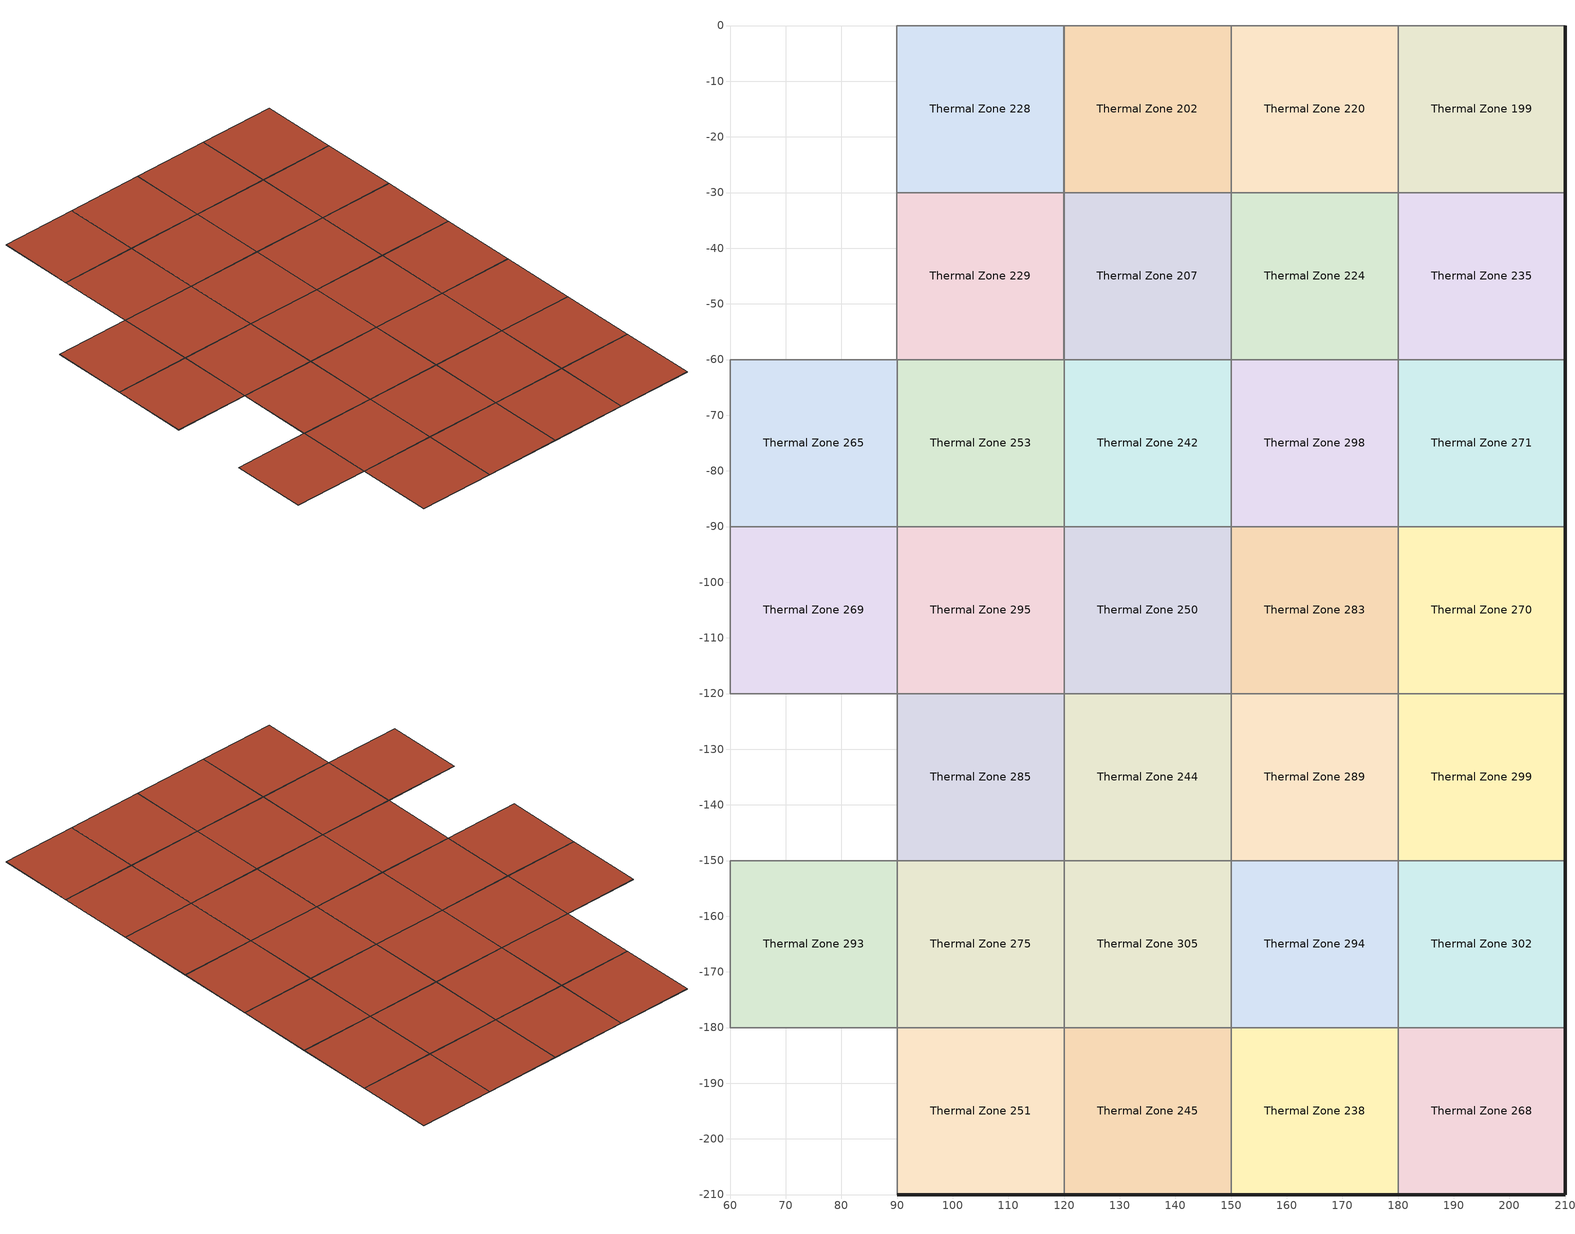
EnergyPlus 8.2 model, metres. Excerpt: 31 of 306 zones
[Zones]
Thermal Zone 199
 floor ground (ASHRAE 90.1-2004 ExtWall Mass ClimateZone 6): 180,0 210,0 210,-30 180,-30 z-0.1
 wall outside (ASHRAE 90.1-2004 ExtWall Mass ClimateZone 6): 210,-30 210,0 z-0.1:0
 wall to Thermal Zone 234 (ASHRAE 90.1-2004 ExtWall Mass ClimateZone 6 Reversed): 210,0 180,0 z-0.1:0
 wall to Thermal Zone 235 (ASHRAE 90.1-2004 ExtWall Mass ClimateZone 6): 180,-30 210,-30 z-0.1:0
 wall to Thermal Zone 220 (ASHRAE 90.1-2004 ExtWall Mass ClimateZone 6 Reversed): 180,0 180,-30 z-0.1:0
 roof outside (ASHRAE 90.1-2004 ExtWall Mass ClimateZone 6): 180,-30 210,-30 210,0 180,0 z0
Thermal Zone 202
 floor ground (ASHRAE 90.1-2004 ExtWall Mass ClimateZone 6): 120,0 150,0 150,-30 120,-30 z-0.1
 wall to Thermal Zone 203 (ASHRAE 90.1-2004 ExtWall Mass ClimateZone 6 Reversed): 150,0 120,0 z-0.1:0
 wall to Thermal Zone 220 (ASHRAE 90.1-2004 ExtWall Mass ClimateZone 6): 150,-30 150,0 z-0.1:0
 wall to Thermal Zone 207 (ASHRAE 90.1-2004 ExtWall Mass ClimateZone 6): 120,-30 150,-30 z-0.1:0
 wall to Thermal Zone 228 (ASHRAE 90.1-2004 ExtWall Mass ClimateZone 6 Reversed): 120,0 120,-30 z-0.1:0
 roof outside (ASHRAE 90.1-2004 ExtWall Mass ClimateZone 6): 120,-30 150,-30 150,0 120,0 z0
Thermal Zone 207
 floor ground (ASHRAE 90.1-2004 ExtWall Mass ClimateZone 6): 120,-30 150,-30 150,-60 120,-60 z-0.1
 wall to Thermal Zone 224 (ASHRAE 90.1-2004 ExtWall Mass ClimateZone 6): 150,-60 150,-30 z-0.1:0
 wall to Thermal Zone 242 (ASHRAE 90.1-2004 ExtWall Mass ClimateZone 6): 120,-60 150,-60 z-0.1:0
 wall to Thermal Zone 229 (ASHRAE 90.1-2004 ExtWall Mass ClimateZone 6 Reversed): 120,-30 120,-60 z-0.1:0
 roof outside (ASHRAE 90.1-2004 ExtWall Mass ClimateZone 6): 120,-60 150,-60 150,-30 120,-30 z0
Thermal Zone 220
 floor ground (ASHRAE 90.1-2004 ExtWall Mass ClimateZone 6): 150,0 180,0 180,-30 150,-30 z-0.1
 wall to Thermal Zone 222 (ASHRAE 90.1-2004 ExtWall Mass ClimateZone 6 Reversed): 180,0 150,0 z-0.1:0
 wall to Thermal Zone 224 (ASHRAE 90.1-2004 ExtWall Mass ClimateZone 6): 150,-30 180,-30 z-0.1:0
 roof outside (ASHRAE 90.1-2004 ExtWall Mass ClimateZone 6): 150,-30 180,-30 180,0 150,0 z0
Thermal Zone 224
 floor ground (ASHRAE 90.1-2004 ExtWall Mass ClimateZone 6): 150,-30 180,-30 180,-60 150,-60 z-0.1
 wall to Thermal Zone 235 (ASHRAE 90.1-2004 ExtWall Mass ClimateZone 6): 180,-60 180,-30 z-0.1:0
 wall to Thermal Zone 298 (ASHRAE 90.1-2004 ExtWall Mass ClimateZone 6): 150,-60 180,-60 z-0.1:0
 roof outside (ASHRAE 90.1-2004 ExtWall Mass ClimateZone 6): 150,-60 180,-60 180,-30 150,-30 z0
Thermal Zone 228
 floor ground (ASHRAE 90.1-2004 ExtWall Mass ClimateZone 6): 90,0 120,0 120,-30 90,-30 z-0.1
 wall to Thermal Zone 208 (ASHRAE 90.1-2004 ExtWall Mass ClimateZone 6 Reversed): 120,0 90,0 z-0.1:0
 wall to Thermal Zone 229 (ASHRAE 90.1-2004 ExtWall Mass ClimateZone 6): 90,-30 120,-30 z-0.1:0
 wall to Thermal Zone 195 (ASHRAE 90.1-2004 ExtWall Mass ClimateZone 6 Reversed): 90,0 90,-30 z-0.1:0
 roof outside (ASHRAE 90.1-2004 ExtWall Mass ClimateZone 6): 90,-30 120,-30 120,0 90,0 z0
Thermal Zone 229
 floor ground (ASHRAE 90.1-2004 ExtWall Mass ClimateZone 6): 90,-30 120,-30 120,-60 90,-60 z-0.1
 wall to Thermal Zone 253 (ASHRAE 90.1-2004 ExtWall Mass ClimateZone 6): 90,-60 120,-60 z-0.1:0
 wall to Thermal Zone 216 (ASHRAE 90.1-2004 ExtWall Mass ClimateZone 6 Reversed): 90,-30 90,-60 z-0.1:0
 roof outside (ASHRAE 90.1-2004 ExtWall Mass ClimateZone 6): 90,-60 120,-60 120,-30 90,-30 z0
Thermal Zone 235
 floor ground (ASHRAE 90.1-2004 ExtWall Mass ClimateZone 6): 180,-30 210,-30 210,-60 180,-60 z-0.1
 wall outside (ASHRAE 90.1-2004 ExtWall Mass ClimateZone 6): 210,-60 210,-30 z-0.1:0
 wall to Thermal Zone 271 (ASHRAE 90.1-2004 ExtWall Mass ClimateZone 6): 180,-60 210,-60 z-0.1:0
 roof outside (ASHRAE 90.1-2004 ExtWall Mass ClimateZone 6): 180,-60 210,-60 210,-30 180,-30 z0
Thermal Zone 238
 floor ground (ASHRAE 90.1-2004 ExtWall Mass ClimateZone 6): 150,-180 180,-180 180,-210 150,-210 z-0.1
 wall outside (ASHRAE 90.1-2004 ExtWall Mass ClimateZone 6): 150,-210 180,-210 z-0.1:0
 wall to Thermal Zone 294 (ASHRAE 90.1-2004 ExtWall Mass ClimateZone 6 Reversed): 180,-180 150,-180 z-0.1:0
 wall to Thermal Zone 268 (ASHRAE 90.1-2004 ExtWall Mass ClimateZone 6): 180,-210 180,-180 z-0.1:0
 wall to Thermal Zone 245 (ASHRAE 90.1-2004 ExtWall Mass ClimateZone 6 Reversed): 150,-180 150,-210 z-0.1:0
 roof outside (ASHRAE 90.1-2004 ExtWall Mass ClimateZone 6): 150,-210 180,-210 180,-180 150,-180 z0
Thermal Zone 242
 floor ground (ASHRAE 90.1-2004 ExtWall Mass ClimateZone 6): 120,-60 150,-60 150,-90 120,-90 z-0.1
 wall to Thermal Zone 298 (ASHRAE 90.1-2004 ExtWall Mass ClimateZone 6): 150,-90 150,-60 z-0.1:0
 wall to Thermal Zone 250 (ASHRAE 90.1-2004 ExtWall Mass ClimateZone 6): 120,-90 150,-90 z-0.1:0
 wall to Thermal Zone 253 (ASHRAE 90.1-2004 ExtWall Mass ClimateZone 6 Reversed): 120,-60 120,-90 z-0.1:0
 roof outside (ASHRAE 90.1-2004 ExtWall Mass ClimateZone 6): 120,-90 150,-90 150,-60 120,-60 z0
Thermal Zone 244
 floor ground (ASHRAE 90.1-2004 ExtWall Mass ClimateZone 6): 120,-120 150,-120 150,-150 120,-150 z-0.1
 wall to Thermal Zone 250 (ASHRAE 90.1-2004 ExtWall Mass ClimateZone 6 Reversed): 150,-120 120,-120 z-0.1:0
 wall to Thermal Zone 289 (ASHRAE 90.1-2004 ExtWall Mass ClimateZone 6): 150,-150 150,-120 z-0.1:0
 wall to Thermal Zone 305 (ASHRAE 90.1-2004 ExtWall Mass ClimateZone 6): 120,-150 150,-150 z-0.1:0
 wall to Thermal Zone 285 (ASHRAE 90.1-2004 ExtWall Mass ClimateZone 6 Reversed): 120,-120 120,-150 z-0.1:0
 roof outside (ASHRAE 90.1-2004 ExtWall Mass ClimateZone 6): 120,-150 150,-150 150,-120 120,-120 z0
Thermal Zone 245
 floor ground (ASHRAE 90.1-2004 ExtWall Mass ClimateZone 6): 120,-180 150,-180 150,-210 120,-210 z-0.1
 wall outside (ASHRAE 90.1-2004 ExtWall Mass ClimateZone 6): 120,-210 150,-210 z-0.1:0
 wall to Thermal Zone 305 (ASHRAE 90.1-2004 ExtWall Mass ClimateZone 6 Reversed): 150,-180 120,-180 z-0.1:0
 wall to Thermal Zone 251 (ASHRAE 90.1-2004 ExtWall Mass ClimateZone 6 Reversed): 120,-180 120,-210 z-0.1:0
 roof outside (ASHRAE 90.1-2004 ExtWall Mass ClimateZone 6): 120,-210 150,-210 150,-180 120,-180 z0
Thermal Zone 250
 floor ground (ASHRAE 90.1-2004 ExtWall Mass ClimateZone 6): 120,-90 150,-90 150,-120 120,-120 z-0.1
 wall to Thermal Zone 283 (ASHRAE 90.1-2004 ExtWall Mass ClimateZone 6): 150,-120 150,-90 z-0.1:0
 wall to Thermal Zone 295 (ASHRAE 90.1-2004 ExtWall Mass ClimateZone 6 Reversed): 120,-90 120,-120 z-0.1:0
 roof outside (ASHRAE 90.1-2004 ExtWall Mass ClimateZone 6): 120,-120 150,-120 150,-90 120,-90 z0
Thermal Zone 251
 floor ground (ASHRAE 90.1-2004 ExtWall Mass ClimateZone 6): 90,-180 120,-180 120,-210 90,-210 z-0.1
 wall outside (ASHRAE 90.1-2004 ExtWall Mass ClimateZone 6): 90,-210 120,-210 z-0.1:0
 wall to Thermal Zone 275 (ASHRAE 90.1-2004 ExtWall Mass ClimateZone 6 Reversed): 120,-180 90,-180 z-0.1:0
 wall to Thermal Zone 241 (ASHRAE 90.1-2004 ExtWall Mass ClimateZone 6 Reversed): 90,-180 90,-210 z-0.1:0
 roof outside (ASHRAE 90.1-2004 ExtWall Mass ClimateZone 6): 90,-210 120,-210 120,-180 90,-180 z0
Thermal Zone 253
 floor ground (ASHRAE 90.1-2004 ExtWall Mass ClimateZone 6): 90,-60 120,-60 120,-90 90,-90 z-0.1
 wall to Thermal Zone 295 (ASHRAE 90.1-2004 ExtWall Mass ClimateZone 6): 90,-90 120,-90 z-0.1:0
 wall to Thermal Zone 265 (ASHRAE 90.1-2004 ExtWall Mass ClimateZone 6 Reversed): 90,-60 90,-90 z-0.1:0
 roof outside (ASHRAE 90.1-2004 ExtWall Mass ClimateZone 6): 90,-90 120,-90 120,-60 90,-60 z0
Thermal Zone 265
 floor ground (ASHRAE 90.1-2004 ExtWall Mass ClimateZone 6): 60,-60 90,-60 90,-90 60,-90 z-0.1
 wall to Thermal Zone 216 (ASHRAE 90.1-2004 ExtWall Mass ClimateZone 6 Reversed): 90,-60 60,-60 z-0.1:0
 wall to Thermal Zone 269 (ASHRAE 90.1-2004 ExtWall Mass ClimateZone 6): 60,-90 90,-90 z-0.1:0
 wall to Thermal Zone 259 (ASHRAE 90.1-2004 ExtWall Mass ClimateZone 6 Reversed): 60,-60 60,-90 z-0.1:0
 roof outside (ASHRAE 90.1-2004 ExtWall Mass ClimateZone 6): 60,-90 90,-90 90,-60 60,-60 z0
Thermal Zone 268
 floor ground (ASHRAE 90.1-2004 ExtWall Mass ClimateZone 6): 180,-180 210,-180 210,-210 180,-210 z-0.1
 wall outside (ASHRAE 90.1-2004 ExtWall Mass ClimateZone 6): 180,-210 210,-210 210,-180 z-0.1:0
 wall to Thermal Zone 302 (ASHRAE 90.1-2004 ExtWall Mass ClimateZone 6 Reversed): 210,-180 180,-180 z-0.1:0
 roof outside (ASHRAE 90.1-2004 ExtWall Mass ClimateZone 6): 180,-210 210,-210 210,-180 180,-180 z0
Thermal Zone 269
 floor ground (ASHRAE 90.1-2004 ExtWall Mass ClimateZone 6): 60,-90 90,-90 90,-120 60,-120 z-0.1
 wall to Thermal Zone 295 (ASHRAE 90.1-2004 ExtWall Mass ClimateZone 6): 90,-120 90,-90 z-0.1:0
 wall to Thermal Zone 237 (ASHRAE 90.1-2004 ExtWall Mass ClimateZone 6): 60,-120 90,-120 z-0.1:0
 wall to Thermal Zone 248 (ASHRAE 90.1-2004 ExtWall Mass ClimateZone 6 Reversed): 60,-90 60,-120 z-0.1:0
 roof outside (ASHRAE 90.1-2004 ExtWall Mass ClimateZone 6): 60,-120 90,-120 90,-90 60,-90 z0
Thermal Zone 270
 floor ground (ASHRAE 90.1-2004 ExtWall Mass ClimateZone 6): 180,-90 210,-90 210,-120 180,-120 z-0.1
 wall outside (ASHRAE 90.1-2004 ExtWall Mass ClimateZone 6): 210,-120 210,-90 z-0.1:0
 wall to Thermal Zone 271 (ASHRAE 90.1-2004 ExtWall Mass ClimateZone 6 Reversed): 210,-90 180,-90 z-0.1:0
 wall to Thermal Zone 299 (ASHRAE 90.1-2004 ExtWall Mass ClimateZone 6): 180,-120 210,-120 z-0.1:0
 wall to Thermal Zone 283 (ASHRAE 90.1-2004 ExtWall Mass ClimateZone 6 Reversed): 180,-90 180,-120 z-0.1:0
 roof outside (ASHRAE 90.1-2004 ExtWall Mass ClimateZone 6): 180,-120 210,-120 210,-90 180,-90 z0
Thermal Zone 271
 floor ground (ASHRAE 90.1-2004 ExtWall Mass ClimateZone 6): 180,-60 210,-60 210,-90 180,-90 z-0.1
 wall outside (ASHRAE 90.1-2004 ExtWall Mass ClimateZone 6): 210,-90 210,-60 z-0.1:0
 wall to Thermal Zone 298 (ASHRAE 90.1-2004 ExtWall Mass ClimateZone 6 Reversed): 180,-60 180,-90 z-0.1:0
 roof outside (ASHRAE 90.1-2004 ExtWall Mass ClimateZone 6): 180,-90 210,-90 210,-60 180,-60 z0
Thermal Zone 275
 floor ground (ASHRAE 90.1-2004 ExtWall Mass ClimateZone 6): 90,-150 120,-150 120,-180 90,-180 z-0.1
 wall to Thermal Zone 285 (ASHRAE 90.1-2004 ExtWall Mass ClimateZone 6 Reversed): 120,-150 90,-150 z-0.1:0
 wall to Thermal Zone 305 (ASHRAE 90.1-2004 ExtWall Mass ClimateZone 6): 120,-180 120,-150 z-0.1:0
 wall to Thermal Zone 293 (ASHRAE 90.1-2004 ExtWall Mass ClimateZone 6 Reversed): 90,-150 90,-180 z-0.1:0
 roof outside (ASHRAE 90.1-2004 ExtWall Mass ClimateZone 6): 90,-180 120,-180 120,-150 90,-150 z0
Thermal Zone 283
 floor ground (ASHRAE 90.1-2004 ExtWall Mass ClimateZone 6): 150,-90 180,-90 180,-120 150,-120 z-0.1
 wall to Thermal Zone 298 (ASHRAE 90.1-2004 ExtWall Mass ClimateZone 6 Reversed): 180,-90 150,-90 z-0.1:0
 wall to Thermal Zone 289 (ASHRAE 90.1-2004 ExtWall Mass ClimateZone 6): 150,-120 180,-120 z-0.1:0
 roof outside (ASHRAE 90.1-2004 ExtWall Mass ClimateZone 6): 150,-120 180,-120 180,-90 150,-90 z0
Thermal Zone 285
 floor ground (ASHRAE 90.1-2004 ExtWall Mass ClimateZone 6): 90,-120 120,-120 120,-150 90,-150 z-0.1
 wall to Thermal Zone 295 (ASHRAE 90.1-2004 ExtWall Mass ClimateZone 6 Reversed): 120,-120 90,-120 z-0.1:0
 wall to Thermal Zone 237 (ASHRAE 90.1-2004 ExtWall Mass ClimateZone 6 Reversed): 90,-120 90,-150 z-0.1:0
 roof outside (ASHRAE 90.1-2004 ExtWall Mass ClimateZone 6): 90,-150 120,-150 120,-120 90,-120 z0
Thermal Zone 289
 floor ground (ASHRAE 90.1-2004 ExtWall Mass ClimateZone 6): 150,-120 180,-120 180,-150 150,-150 z-0.1
 wall to Thermal Zone 299 (ASHRAE 90.1-2004 ExtWall Mass ClimateZone 6): 180,-150 180,-120 z-0.1:0
 wall to Thermal Zone 294 (ASHRAE 90.1-2004 ExtWall Mass ClimateZone 6): 150,-150 180,-150 z-0.1:0
 roof outside (ASHRAE 90.1-2004 ExtWall Mass ClimateZone 6): 150,-150 180,-150 180,-120 150,-120 z0
Thermal Zone 293
 floor ground (ASHRAE 90.1-2004 ExtWall Mass ClimateZone 6): 60,-150 90,-150 90,-180 60,-180 z-0.1
 wall to Thermal Zone 237 (ASHRAE 90.1-2004 ExtWall Mass ClimateZone 6 Reversed): 90,-150 60,-150 z-0.1:0
 wall to Thermal Zone 241 (ASHRAE 90.1-2004 ExtWall Mass ClimateZone 6): 60,-180 90,-180 z-0.1:0
 wall to Thermal Zone 274 (ASHRAE 90.1-2004 ExtWall Mass ClimateZone 6 Reversed): 60,-150 60,-180 z-0.1:0
 roof outside (ASHRAE 90.1-2004 ExtWall Mass ClimateZone 6): 60,-180 90,-180 90,-150 60,-150 z0
Thermal Zone 294
 floor ground (ASHRAE 90.1-2004 ExtWall Mass ClimateZone 6): 150,-150 180,-150 180,-180 150,-180 z-0.1
 wall to Thermal Zone 302 (ASHRAE 90.1-2004 ExtWall Mass ClimateZone 6): 180,-180 180,-150 z-0.1:0
 wall to Thermal Zone 305 (ASHRAE 90.1-2004 ExtWall Mass ClimateZone 6 Reversed): 150,-150 150,-180 z-0.1:0
 roof outside (ASHRAE 90.1-2004 ExtWall Mass ClimateZone 6): 150,-180 180,-180 180,-150 150,-150 z0
Thermal Zone 295
 floor ground (ASHRAE 90.1-2004 ExtWall Mass ClimateZone 6): 90,-90 120,-90 120,-120 90,-120 z-0.1
 roof outside (ASHRAE 90.1-2004 ExtWall Mass ClimateZone 6): 90,-120 120,-120 120,-90 90,-90 z0
Thermal Zone 298
 floor ground (ASHRAE 90.1-2004 ExtWall Mass ClimateZone 6): 150,-60 180,-60 180,-90 150,-90 z-0.1
 roof outside (ASHRAE 90.1-2004 ExtWall Mass ClimateZone 6): 150,-90 180,-90 180,-60 150,-60 z0
Thermal Zone 299
 floor ground (ASHRAE 90.1-2004 ExtWall Mass ClimateZone 6): 180,-120 210,-120 210,-150 180,-150 z-0.1
 wall outside (ASHRAE 90.1-2004 ExtWall Mass ClimateZone 6): 210,-150 210,-120 z-0.1:0
 wall to Thermal Zone 302 (ASHRAE 90.1-2004 ExtWall Mass ClimateZone 6): 180,-150 210,-150 z-0.1:0
 roof outside (ASHRAE 90.1-2004 ExtWall Mass ClimateZone 6): 180,-150 210,-150 210,-120 180,-120 z0
Thermal Zone 302
 floor ground (ASHRAE 90.1-2004 ExtWall Mass ClimateZone 6): 180,-150 210,-150 210,-180 180,-180 z-0.1
 wall outside (ASHRAE 90.1-2004 ExtWall Mass ClimateZone 6): 210,-180 210,-150 z-0.1:0
 roof outside (ASHRAE 90.1-2004 ExtWall Mass ClimateZone 6): 180,-180 210,-180 210,-150 180,-150 z0
Thermal Zone 305
 floor ground (ASHRAE 90.1-2004 ExtWall Mass ClimateZone 6): 120,-150 150,-150 150,-180 120,-180 z-0.1
 roof outside (ASHRAE 90.1-2004 ExtWall Mass ClimateZone 6): 120,-180 150,-180 150,-150 120,-150 z0
[Building]
Building 1: North Axis {deg}=0; Solar Distribution=FullExteriorWithReflections
[Material] Thermal Absorptance=0.9
Name | Roughness | Thickness {m} | Conductivity {W/m-K} | Density {kg/m3} | Specific Heat {J/kg-K} | Solar Absorptance | Visible Absorptance
1/2IN Gypsum | Smooth | 0.0127 | 0.16 | 784.9 | 830 | 0.4 | 0.4
1IN Stucco | Smooth | 0.0253 | 0.6918 | 1858 | 837 | 0.92 | 0.92
8IN CONCRETE HW RefBldg | Rough | 0.2032 | 1.311 | 2240 | 836.8 | 0.7 | 0.7
Mass NonRes Wall Insulation-1.69 | MediumRough | 0.0623673 | 0.049 | 265 | 836.8 | 0.7 | 0.7
[Construction]
ASHRAE 90.1-2004 ExtWall Mass ClimateZone 6: 1IN Stucco, 8IN CONCRETE HW RefBldg, Mass NonRes Wall Insulation-1.69, 1/2IN Gypsum
ASHRAE 90.1-2004 ExtWall Mass ClimateZone 6 Reversed: 1/2IN Gypsum, Mass NonRes Wall Insulation-1.69, 8IN CONCRETE HW RefBldg, 1IN Stucco
[Zone]
Thermal Zone 199; Thermal Zone 202; Thermal Zone 207; Thermal Zone 220; Thermal Zone 224; Thermal Zone 228; Thermal Zone 229; Thermal Zone 235; Thermal Zone 238; Thermal Zone 242; Thermal Zone 244; Thermal Zone 245; Thermal Zone 250; Thermal Zone 251; Thermal Zone 253; Thermal Zone 265; Thermal Zone 268; Thermal Zone 269; Thermal Zone 270; Thermal Zone 271; Thermal Zone 275; Thermal Zone 283; Thermal Zone 285; Thermal Zone 289; Thermal Zone 293; Thermal Zone 294; Thermal Zone 295; Thermal Zone 298; Thermal Zone 299; Thermal Zone 302; Thermal Zone 305
